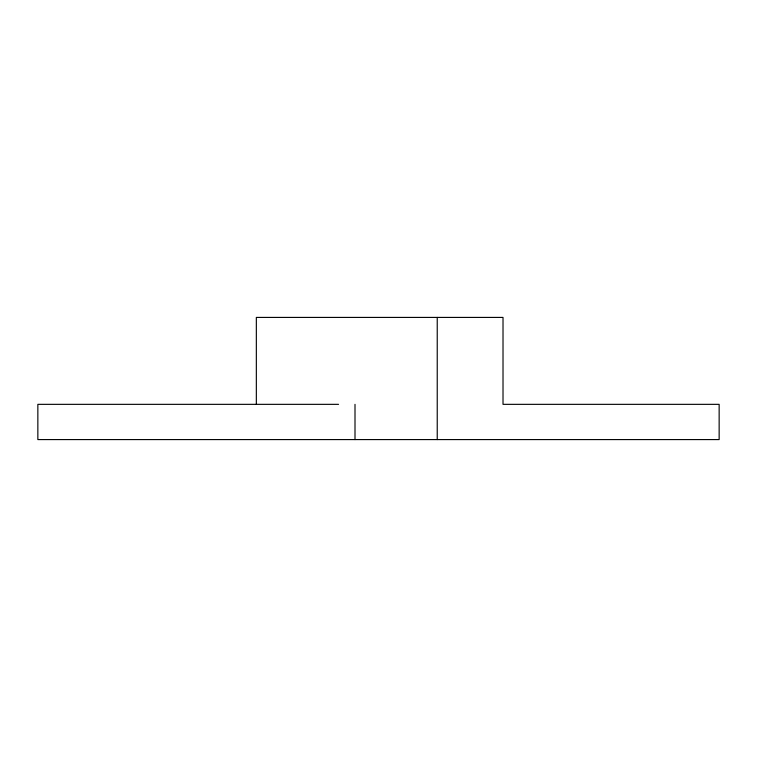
<?xml version="1.0" encoding="UTF-8"?>
<svg xmlns="http://www.w3.org/2000/svg" width="757" height="757" viewBox="0 0 757 757"><rect width="100%" height="100%" fill="white"/><g stroke="black" fill="none" stroke-linecap="round" stroke-linejoin="round"><path stroke-width="1.14" d="M338.559 404.342L37.85 404.342L37.85 439.58L719.15 439.58L719.15 404.342L503.017 404.342L503.017 317.42L256.339 317.42L256.339 404.342M437.234 317.42L437.234 439.58M355.005 404.342L355.005 439.58"/></g></svg>
